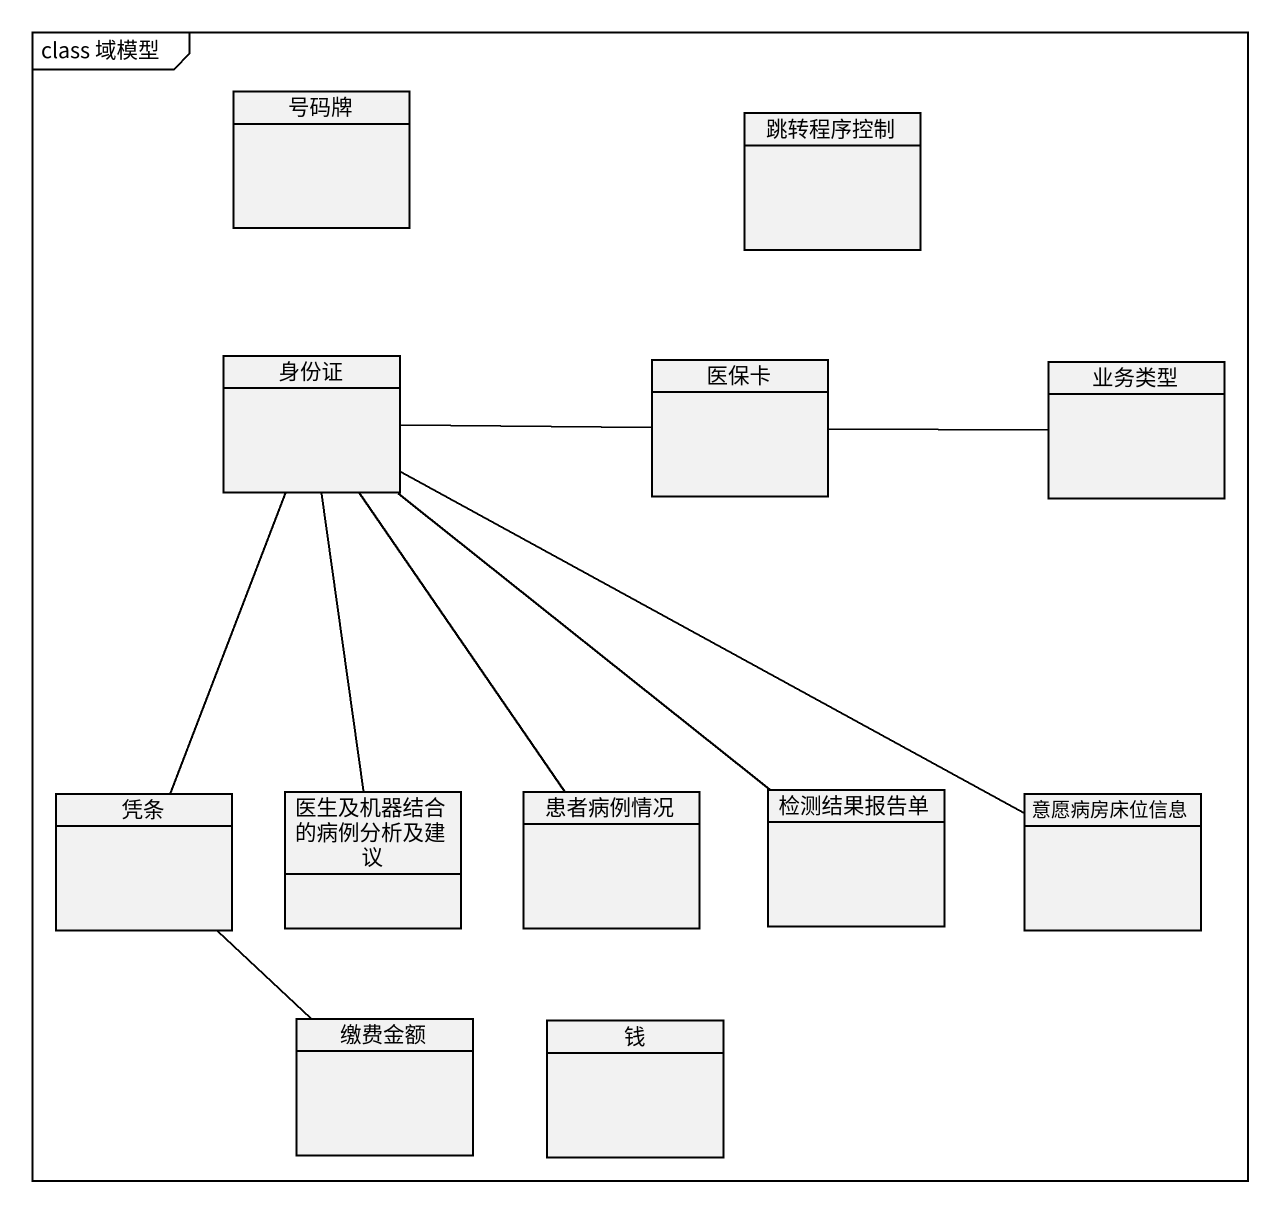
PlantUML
@startuml
mainframe class 域模型
hide circle
hide empty members
class 号码牌
class 跳转程序控制
class 身份证
class 医保卡
class 业务类型
class 凭条
class 医生及机器结合的病例分析及建议
class 患者病例情况
class 检测结果报告单
class 意愿病房床位信息
class 缴费金额
class 钱
身份证 -right- 医保卡
身份证 -- 凭条
身份证 -- 医生及机器结合的病例分析及建议
身份证 -- 患者病例情况
身份证 -- 检测结果报告单
身份证 -right- 意愿病房床位信息
医保卡 -right- 业务类型
凭条 -- 缴费金额
@enduml
